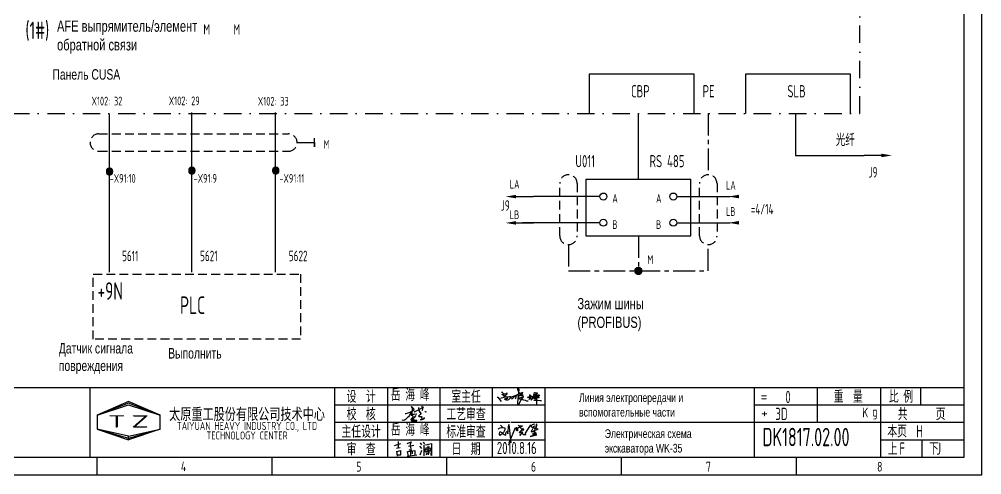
# Model space of a CAD drawing. Header units: millimetres. Extents: x 743 to 25007, y -5378 to 2245.
# Drawn here: x 3915.2 to 4190.5, y -1635.4 to -1505.1 of the extents above; entities that cross this region are included whole.
import ezdxf
from ezdxf.enums import TextEntityAlignment as Align

# ---------------------------------------------------------------- set-up
doc = ezdxf.new("R2010")
doc.units = ezdxf.units.MM
doc.header["$LTSCALE"] = 10
doc.header["$MEASUREMENT"] = 0
for name, pattern in [('CENTER2', [1, 0.625, -0.125, 0.125, -0.125]), ('DASHDOT', [1, 0.5, -0.25, 0, -0.25]), ('DASHED2', [0.375, 0.25, -0.125]), ('HIDDEN', [0.375, 0.25, -0.125])]:
    doc.linetypes.add(name, pattern=pattern)
for name, color, linetype in [('11', 3, 'Continuous'), ('CENTER', 5, 'CENTER2'), ('CONTINUOUS', 7, 'Continuous'), ('DASHED', 7, 'HIDDEN')]:
    doc.layers.add(name, color=color, linetype=linetype)
doc.styles.add('ROMAN', font='ROMANC.shx', dxfattribs={"width": 0.7, "height": 0.7})
doc.styles.get("Standard").update_dxf_attribs({"font": 'isocp', "width": 0.707, "bigfont": 'intecad.shx'})

# ---------------------------------------------------------------- blocks, each defined once
blk = doc.blocks.new('A$C5BE500A0')
for p, q in [((15.3, 41.2), (22.2, 26.1)), ((15.3, 40.1), (15.3, 41.2)), ((15.4, 37.7), (15.3, 40.1)), ((15.4, 32.4), (21, 34.6)), ((15.5, 31.8), (15.4, 32.4)), ((19.1, 30.1), (15.5, 31.8)), ((22.2, 26.1), (19.1, 30.1)), ((21, 34.6), (24.5, 35.1)), ((24.5, 35.1), (28.2, 35.6)), ((26.8, 30.7), (25.3, 29.5)), ((29.4, 34), (26.8, 30.7)), ((28.2, 35.6), (30.2, 36.8)), ((30.2, 38), (29.4, 34)), ((30.2, 36.8), (30.2, 38)), ((54.4, 27.2), (59.1, 30.4)), ((56.7, 31.7), (57.4, 29.6)), ((59.1, 30.4), (64.7, 33.7)), ((64.4, 48.9), (64.5, 51.6)), ((65.3, 44.3), (64.4, 48.9)), ((64.5, 51.6), (65.9, 52.2)), ((67.1, 48.5), (64.5, 17.9)), ((64.7, 33.7), (72, 37.3)), ((67.5, 39.5), (65.3, 44.3)), ((65.9, 52.2), (66.5, 51.5)), ((66.5, 51.5), (67.1, 48.5)), ((70.3, 36.3), (67.5, 39.5)), ((72, 30.5), (69.3, 29)), ((69.9, 34.1), (69.7, 33.3)), ((69.7, 33.3), (71.9, 33.6)), ((74.6, 36.5), (69.9, 34.1)), ((73.8, 32.8), (70.3, 36.3)), ((71.9, 33.6), (75.3, 34.2)), ((72, 37.3), (77.8, 39)), ((74.8, 31.8), (72, 30.5)), ((72.6, 29.4), (78.2, 30.4)), ((77.7, 30.8), (73.8, 32.8)), ((79.7, 39.2), (74.6, 36.5)), ((76.7, 32.6), (74.8, 31.8)), ((75.3, 34.2), (77, 34.5)), ((77.7, 33.5), (76.7, 32.6)), ((77, 34.5), (78, 34.1)), ((78, 34.1), (77.7, 33.5)), ((80.1, 30.5), (77.7, 30.8)), ((77.8, 39), (79.7, 39.2)), ((78.2, 30.4), (80.1, 30.5)), ((99, 31.4), (100.1, 32)), ((100.1, 32), (101.1, 31.6)), ((101.1, 31.6), (102.1, 30.6)), ((102.1, 30.6), (102.1, 27.7)), ((110.9, 22.6), (113.3, 30.9)), ((112.9, 30.9), (112.3, 30.9)), ((117.4, 32.7), (112.9, 30.9)), ((113.3, 30.9), (114.4, 35)), ((114.4, 35), (115.4, 38.4)), ((115.4, 38.4), (118.1, 38.8)), ((116.7, 30.8), (120.9, 31.8)), ((122.1, 34.8), (117.4, 32.7)), ((118.1, 38.8), (123.3, 38.3)), ((120.9, 31.8), (124.1, 32)), ((121.7, 31.5), (122.2, 1.9)), ((123, 28.1), (121.7, 31.5)), ((124.7, 36.8), (122.1, 34.8)), ((123.3, 38.3), (124.7, 36.8)), ((124.1, 32), (129.1, 31.3)), ((129.1, 31.3), (130.7, 30.3)), ((130.7, 30.3), (130.2, 28.3)), ((0, 24.1), (1.5, 23.9)), ((1.5, 23.9), (12.6, 10.8)), ((11.6, 21), (13.8, 22.8)), ((13.8, 22.8), (17.9, 23.5)), ((17.9, 23.5), (26, 24.9)), ((22.6, 18.1), (23.6, 19.3)), ((23.7, 17.3), (22.6, 18.1)), ((23.3, 27.9), (23.1, 27.8)), ((25.3, 29.5), (23.3, 27.9)), ((23.6, 19.3), (25.8, 19.9)), ((26.1, 16.2), (24.9, 15)), ((25.8, 19.9), (29.2, 20.8)), ((26, 24.9), (36.8, 26.1)), ((28.4, 20), (26.1, 16.2)), ((29.4, 15.2), (28.2, 15.7)), ((29.5, 22.1), (28.4, 20)), ((29.2, 20.8), (33, 21.4)), ((32.4, 15.1), (29.4, 15.2)), ((30.2, 22.7), (29.5, 22.1)), ((31.6, 22.6), (30.2, 22.7)), ((32.8, 22.1), (31.6, 22.6)), ((35, 16.2), (32.4, 15.1)), ((33, 21.4), (32.8, 22.1)), ((37.6, 17.7), (35, 16.2)), ((36.8, 26.1), (40.9, 26)), ((39.7, 20.3), (37.6, 17.7)), ((40.8, 21.6), (39.7, 20.3)), ((40.2, 22.8), (44.3, 25.4)), ((41.7, 24.4), (40.8, 21.6)), ((40.9, 26), (41.7, 24.4)), ((44.3, 25.4), (50.6, 27.7)), ((44.7, 18.7), (49.1, 22.6)), ((49.1, 22.6), (54.4, 27.2)), ((50.6, 27.7), (56.2, 29.3)), ((56.8, 20.6), (55.9, 19.6)), ((56.2, 29.3), (60.8, 29.6)), ((57.6, 25), (56.8, 20.6)), ((57.4, 29.6), (57.6, 25)), ((60.8, 29.6), (62.2, 29.2)), ((66.6, 21), (62.5, 20.6)), ((62.5, 20.6), (75.7, 18.4)), ((64.5, 17.9), (63.3, 8.5)), ((63.3, 8.5), (63.5, 0.1)), ((63.5, 0.1), (64.3, 0)), ((64.3, 0), (67.5, 2.5)), ((69.8, 21.4), (66.6, 21)), ((67.5, 2.5), (73.8, 13.7)), ((68.3, 28.6), (72.6, 29.4)), ((69.3, 29), (68.3, 28.6)), ((76.7, 24.1), (69.8, 21.4)), ((73.8, 13.7), (77.7, 20)), ((75.7, 18.4), (81.9, 16.6)), ((79.9, 25.4), (76.7, 24.1)), ((77.7, 20), (81.2, 25.6)), ((82.1, 26.9), (79.9, 25.4)), ((81.2, 25.6), (82.1, 26.9)), ((81.9, 16.6), (87.3, 14.8)), ((87.3, 14.8), (91.3, 12.9)), ((91.3, 12.9), (94.8, 12.6)), ((94.5, 25.2), (94.9, 23.9)), ((94.8, 12.6), (95.8, 12.8)), ((94.9, 23.9), (95.3, 23)), ((95.3, 23), (95.8, 22.8)), ((95.8, 22.8), (97, 23.3)), ((97, 23.3), (97.8, 25.3)), ((98.5, 23.8), (97.4, 25.9)), ((97.8, 25.3), (100.8, 27)), ((101.1, 23.3), (98.5, 23.8)), ((100.7, 21.1), (99.2, 17.4)), ((99.2, 17.4), (101.9, 20.9)), ((102.1, 27.7), (100.7, 21.1)), ((100.8, 27), (103.5, 26.5)), ((103.3, 23.7), (101.1, 23.3)), ((101.9, 20.9), (103.1, 21.8)), ((103.1, 21.8), (103.7, 20.1)), ((104.7, 23.9), (103.3, 23.7)), ((103.5, 26.5), (104.5, 25.2)), ((103.7, 20.1), (103.9, 18.5)), ((103.9, 18.5), (105, 16.1)), ((104.2, 28.7), (108.3, 26.3)), ((104.5, 25.2), (104.7, 23.9)), ((105, 16.1), (106.4, 15.7)), ((106.4, 15.7), (107.7, 17.3)), ((107.7, 17.3), (110.9, 22.6)), ((108.3, 26.3), (115.7, 20.2)), ((111.7, 21.6), (125.7, 23.5)), ((115.4, 22.1), (111.7, 21.6)), ((112.9, 26.9), (127.4, 26.5)), ((124.7, 26.6), (112.9, 26.9)), ((113.4, 15.2), (124.8, 14.7)), ((122.5, 23.3), (115.4, 22.1)), ((115.7, 20.2), (118.5, 18.9)), ((118.5, 18.9), (120.8, 19.6)), ((120.8, 19.6), (121.1, 20.7)), ((126.4, 24.6), (122.5, 23.3)), ((128.2, 25.5), (123, 28.1)), ((128.1, 26.7), (124.7, 26.6)), ((124.8, 14.7), (132, 14.1)), ((125.7, 23.5), (130.1, 23.8)), ((127.4, 26.5), (126.4, 24.6)), ((130.2, 28.3), (128.1, 26.7)), ((130.5, 24.3), (128.2, 25.5)), ((130.1, 23.8), (130.5, 24.3)), ((132, 14.1), (137.3, 13.6))]:
    blk.add_line(p, q)
blk = doc.blocks.new('*X42')
at = {"color": 0}
for p, q in [((364.18, 60.58), (365.82, 60.58)), ((364.2, 60.6), (365.8, 60.6)), ((364.22, 60.62), (365.78, 60.62)), ((364.24, 60.65), (365.76, 60.65)), ((364.26, 60.67), (365.74, 60.67)), ((364.29, 60.7), (365.71, 60.7)), ((364.31, 60.73), (365.69, 60.73)), ((364.34, 60.75), (365.66, 60.75)), ((364.37, 60.78), (365.63, 60.78)), ((364.4, 60.8), (365.6, 60.8)), ((364.43, 60.83), (365.57, 60.83)), ((364.47, 60.85), (365.53, 60.85)), ((364.52, 60.88), (365.48, 60.88)), ((364.56, 60.9), (365.44, 60.9)), ((364.62, 60.92), (365.38, 60.92)), ((364.69, 60.95), (365.31, 60.95)), ((364.78, 60.98), (365.22, 60.98)), ((364, 60.08), (366, 60.08)), ((364, 60.05), (366, 60.05)), ((364, 60.03), (366, 60.03)), ((364, 60), (366, 60)), ((364, 59.98), (366, 59.98)), ((364, 59.95), (366, 59.95)), ((364, 59.92), (366, 59.92)), ((364.01, 60.15), (365.99, 60.15)), ((364.01, 60.12), (365.99, 60.12)), ((364.01, 60.1), (365.99, 60.1)), ((364.01, 59.9), (365.99, 59.9)), ((364.01, 59.88), (365.99, 59.88)), ((364.01, 59.85), (365.99, 59.85)), ((364.02, 60.2), (365.98, 60.2)), ((364.02, 60.17), (365.98, 60.17)), ((364.02, 59.83), (365.98, 59.83)), ((364.02, 59.8), (365.98, 59.8)), ((364.03, 60.25), (365.97, 60.25)), ((364.03, 60.23), (365.97, 60.23)), ((364.03, 59.78), (365.97, 59.78)), ((364.03, 59.75), (365.97, 59.75)), ((364.04, 60.28), (365.96, 60.28)), ((364.04, 59.73), (365.96, 59.73)), ((364.05, 60.33), (365.95, 60.33)), ((364.05, 60.3), (365.95, 60.3)), ((364.05, 59.7), (365.95, 59.7)), ((364.05, 59.67), (365.95, 59.67)), ((364.06, 60.35), (365.94, 60.35)), ((364.06, 59.65), (365.94, 59.65)), ((364.07, 60.38), (365.93, 60.38)), ((364.07, 59.62), (365.93, 59.62)), ((364.08, 60.4), (365.92, 60.4)), ((364.08, 59.6), (365.92, 59.6)), ((364.09, 60.42), (365.91, 60.42)), ((364.09, 59.58), (365.91, 59.58)), ((364.11, 60.45), (365.89, 60.45)), ((364.11, 59.55), (365.89, 59.55)), ((364.12, 60.48), (365.88, 60.48)), ((364.12, 59.53), (365.88, 59.53)), ((364.13, 60.5), (365.87, 60.5)), ((364.13, 59.5), (365.87, 59.5)), ((364.15, 60.53), (365.85, 60.53)), ((364.15, 59.48), (365.85, 59.48)), ((364.16, 60.55), (365.84, 60.55)), ((364.16, 59.45), (365.84, 59.45)), ((364.18, 59.42), (365.82, 59.42)), ((364.2, 59.4), (365.8, 59.4)), ((364.22, 59.38), (365.78, 59.38)), ((364.24, 59.35), (365.76, 59.35)), ((364.26, 59.33), (365.74, 59.33)), ((364.29, 59.3), (365.71, 59.3)), ((364.31, 59.28), (365.69, 59.28)), ((364.34, 59.25), (365.66, 59.25)), ((364.37, 59.23), (365.63, 59.23)), ((364.4, 59.2), (365.6, 59.2)), ((364.43, 59.17), (365.57, 59.17)), ((364.47, 59.15), (365.53, 59.15)), ((364.52, 59.12), (365.48, 59.12)), ((364.56, 59.1), (365.44, 59.1)), ((364.62, 59.08), (365.38, 59.08)), ((364.69, 59.05), (365.31, 59.05)), ((364.78, 59.03), (365.22, 59.03))]:
    blk.add_line(p, q, dxfattribs=at)
blk = doc.blocks.new('ARROW2')
blk.add_line((5, 0), (0, 0))
at = {"color": 3}
blk.add_solid([(4.99, 0.51), (4.99, -0.49), (7.99, 0.01)], dxfattribs=at)
blk = doc.blocks.new('*X55')
at = {"color": 0}
for p, q in [((276.5, 230.07), (278.5, 230.07)), ((276.5, 230.05), (278.5, 230.05)), ((276.5, 230.03), (278.5, 230.03)), ((276.5, 230), (278.5, 230)), ((276.5, 229.97), (278.5, 229.97)), ((276.5, 229.95), (278.5, 229.95)), ((276.5, 229.93), (278.5, 229.93)), ((276.51, 230.15), (278.49, 230.15)), ((276.51, 230.12), (278.49, 230.12)), ((276.51, 230.1), (278.49, 230.1)), ((276.51, 229.9), (278.49, 229.9)), ((276.51, 229.88), (278.49, 229.88)), ((276.51, 229.85), (278.49, 229.85)), ((276.52, 230.2), (278.48, 230.2)), ((276.52, 230.18), (278.48, 230.18)), ((276.52, 229.82), (278.48, 229.82)), ((276.52, 229.8), (278.48, 229.8)), ((276.53, 230.25), (278.47, 230.25)), ((276.53, 230.22), (278.47, 230.22)), ((276.53, 229.78), (278.47, 229.78)), ((276.53, 229.75), (278.47, 229.75)), ((276.54, 230.28), (278.46, 230.28)), ((276.54, 229.72), (278.46, 229.72)), ((276.55, 230.32), (278.45, 230.32)), ((276.55, 230.3), (278.45, 230.3)), ((276.55, 229.7), (278.45, 229.7)), ((276.55, 229.68), (278.45, 229.68)), ((276.56, 230.35), (278.44, 230.35)), ((276.56, 229.65), (278.44, 229.65)), ((276.57, 230.38), (278.43, 230.38)), ((276.57, 229.62), (278.43, 229.62)), ((276.58, 230.4), (278.42, 230.4)), ((276.58, 229.6), (278.42, 229.6)), ((276.59, 230.43), (278.41, 230.43)), ((276.59, 229.57), (278.41, 229.57)), ((276.61, 230.45), (278.39, 230.45)), ((276.61, 229.55), (278.39, 229.55)), ((276.62, 230.47), (278.38, 230.47)), ((276.62, 229.53), (278.38, 229.53)), ((276.63, 230.5), (278.37, 230.5)), ((276.63, 229.5), (278.37, 229.5)), ((276.65, 230.53), (278.35, 230.53)), ((276.65, 229.47), (278.35, 229.47)), ((276.66, 230.55), (278.34, 230.55)), ((276.66, 229.45), (278.34, 229.45)), ((276.68, 230.57), (278.32, 230.57)), ((276.68, 229.43), (278.32, 229.43)), ((276.7, 230.6), (278.3, 230.6)), ((276.7, 229.4), (278.3, 229.4)), ((276.72, 230.62), (278.28, 230.62)), ((276.72, 229.38), (278.28, 229.38)), ((276.74, 230.65), (278.26, 230.65)), ((276.74, 229.35), (278.26, 229.35)), ((276.76, 230.68), (278.24, 230.68)), ((276.76, 229.32), (278.24, 229.32)), ((276.79, 230.7), (278.21, 230.7)), ((276.79, 229.3), (278.21, 229.3)), ((276.81, 230.72), (278.19, 230.72)), ((276.81, 229.28), (278.19, 229.28)), ((276.84, 230.75), (278.16, 230.75)), ((276.84, 229.25), (278.16, 229.25)), ((276.87, 230.78), (278.13, 230.78)), ((276.87, 229.22), (278.13, 229.22)), ((276.9, 230.8), (278.1, 230.8)), ((276.9, 229.2), (278.1, 229.2)), ((276.93, 230.82), (278.07, 230.82)), ((276.93, 229.18), (278.07, 229.18)), ((276.97, 230.85), (278.03, 230.85)), ((276.97, 229.15), (278.03, 229.15)), ((277.02, 230.88), (277.98, 230.88)), ((277.02, 229.12), (277.98, 229.12)), ((277.06, 230.9), (277.94, 230.9)), ((277.06, 229.1), (277.94, 229.1)), ((277.12, 230.93), (277.88, 230.93)), ((277.12, 229.07), (277.88, 229.07)), ((277.19, 230.95), (277.81, 230.95)), ((277.19, 229.05), (277.81, 229.05)), ((277.28, 230.97), (277.72, 230.97)), ((277.28, 229.03), (277.72, 229.03))]:
    blk.add_line(p, q, dxfattribs=at)
blk = doc.blocks.new('*X54')
at = {"color": 0}
for p, q in [((276.5, 230.07), (278.5, 230.07)), ((276.5, 230.05), (278.5, 230.05)), ((276.5, 230.03), (278.5, 230.03)), ((276.5, 230), (278.5, 230)), ((276.5, 229.97), (278.5, 229.97)), ((276.5, 229.95), (278.5, 229.95)), ((276.5, 229.93), (278.5, 229.93)), ((276.51, 230.15), (278.49, 230.15)), ((276.51, 230.12), (278.49, 230.12)), ((276.51, 230.1), (278.49, 230.1)), ((276.51, 229.9), (278.49, 229.9)), ((276.51, 229.88), (278.49, 229.88)), ((276.51, 229.85), (278.49, 229.85)), ((276.52, 230.2), (278.48, 230.2)), ((276.52, 230.18), (278.48, 230.18)), ((276.52, 229.82), (278.48, 229.82)), ((276.52, 229.8), (278.48, 229.8)), ((276.53, 230.25), (278.47, 230.25)), ((276.53, 230.22), (278.47, 230.22)), ((276.53, 229.78), (278.47, 229.78)), ((276.53, 229.75), (278.47, 229.75)), ((276.54, 230.28), (278.46, 230.28)), ((276.54, 229.72), (278.46, 229.72)), ((276.55, 230.32), (278.45, 230.32)), ((276.55, 230.3), (278.45, 230.3)), ((276.55, 229.7), (278.45, 229.7)), ((276.55, 229.68), (278.45, 229.68)), ((276.56, 230.35), (278.44, 230.35)), ((276.56, 229.65), (278.44, 229.65)), ((276.57, 230.38), (278.43, 230.38)), ((276.57, 229.62), (278.43, 229.62)), ((276.58, 230.4), (278.42, 230.4)), ((276.58, 229.6), (278.42, 229.6)), ((276.59, 230.43), (278.41, 230.43)), ((276.59, 229.57), (278.41, 229.57)), ((276.61, 230.45), (278.39, 230.45)), ((276.61, 229.55), (278.39, 229.55)), ((276.62, 230.47), (278.38, 230.47)), ((276.62, 229.53), (278.38, 229.53)), ((276.63, 230.5), (278.37, 230.5)), ((276.63, 229.5), (278.37, 229.5)), ((276.65, 230.53), (278.35, 230.53)), ((276.65, 229.47), (278.35, 229.47)), ((276.66, 230.55), (278.34, 230.55)), ((276.66, 229.45), (278.34, 229.45)), ((276.68, 230.57), (278.32, 230.57)), ((276.68, 229.43), (278.32, 229.43)), ((276.7, 230.6), (278.3, 230.6)), ((276.7, 229.4), (278.3, 229.4)), ((276.72, 230.62), (278.28, 230.62)), ((276.72, 229.38), (278.28, 229.38)), ((276.74, 230.65), (278.26, 230.65)), ((276.74, 229.35), (278.26, 229.35)), ((276.76, 230.68), (278.24, 230.68)), ((276.76, 229.32), (278.24, 229.32)), ((276.79, 230.7), (278.21, 230.7)), ((276.79, 229.3), (278.21, 229.3)), ((276.81, 230.72), (278.19, 230.72)), ((276.81, 229.28), (278.19, 229.28)), ((276.84, 230.75), (278.16, 230.75)), ((276.84, 229.25), (278.16, 229.25)), ((276.87, 230.78), (278.13, 230.78)), ((276.87, 229.22), (278.13, 229.22)), ((276.9, 230.8), (278.1, 230.8)), ((276.9, 229.2), (278.1, 229.2)), ((276.93, 230.82), (278.07, 230.82)), ((276.93, 229.18), (278.07, 229.18)), ((276.97, 230.85), (278.03, 230.85)), ((276.97, 229.15), (278.03, 229.15)), ((277.02, 230.88), (277.98, 230.88)), ((277.02, 229.12), (277.98, 229.12)), ((277.06, 230.9), (277.94, 230.9)), ((277.06, 229.1), (277.94, 229.1)), ((277.12, 230.93), (277.88, 230.93)), ((277.12, 229.07), (277.88, 229.07)), ((277.19, 230.95), (277.81, 230.95)), ((277.19, 229.05), (277.81, 229.05)), ((277.28, 230.97), (277.72, 230.97)), ((277.28, 229.03), (277.72, 229.03))]:
    blk.add_line(p, q, dxfattribs=at)
blk = doc.blocks.new('lf')
for points in [[(409.4, 317.6), (411.9, 317.6), (420.7, 320.5), (429.4, 326.1), (429, 328.4), (426.7, 330.1), (424.2, 331.3), (423.4, 332.6), (424.4, 333.4), (425, 330.7), (425, 327.4), (425, 324.7), (424.8, 321.8), (424.8, 320.3), (424.8, 318.7), (425, 314.7), (425, 313), (424.8, 313)], [(432.1, 320.3), (430.6, 321.6), (450.9, 331.7), (450.9, 332.2)], [(439.5, 330.9), (440, 324.5), (442, 320.7)], [(446.2, 333.8), (448.1, 330.5), (448.1, 326.7), (446.6, 323.8)], [(421.5, 320.1), (421.3, 317.6), (420, 315.1), (418.6, 312.6), (416.7, 310.5), (414.9, 308.5), (411.9, 305.6), (410.1, 304.1), (408, 302.6), (406.1, 302), (403.6, 302.6), (403.6, 303.5), (403.9, 303.5)], [(421.3, 316.2), (424.8, 315.9), (427.1, 316), (429.8, 316), (434.8, 316.8), (436, 316.8)], [(421.9, 314.1), (423.8, 314.1), (425.4, 313.7), (426, 313), (426.9, 312), (427.1, 312), (426.5, 310.5), (426.1, 309.5), (424.2, 306.6), (423.1, 305.4), (422.1, 304.5), (423.2, 303.3), (427.3, 303.1), (429.8, 303.1), (432.3, 302.9), (435.4, 302.7), (433.1, 299.9), (424.6, 299.5), (424, 300.4), (425.6, 303.3), (434.3, 313.5)], [(441.8, 320.7), (443.7, 320.1), (444.9, 317.6), (443.1, 315.5), (439.7, 311.8), (439.8, 310.6), (445.4, 311.2), (447, 310.3), (445.6, 307.4), (453.6, 308), (450.3, 304.7), (447, 303.3), (443.7, 303.1), (442.9, 303.7)], [(453.4, 322.4), (454.9, 322.2), (455.7, 321.8), (456.1, 321.6), (456.3, 321.4)]]:
    blk.add_lwpolyline(points)

msp = doc.modelspace()

# ---------------------------------------------------------------- linework, layer by layer
at = {"linetype": 'DASHDOT'}
for p, q in [((4155.65, -1532.08), (4155.65, -1492)), ((3913.2, -1532.08), (4155.65, -1532.08))]:
    msp.add_line(p, q, dxfattribs=at)
at = {"color": 7}
for p, q in [((4137.31, -1532.08), (4137.31, -1544.08)), ((4137.31, -1544.08), (4156.87, -1544.08))]:
    msp.add_line(p, q, dxfattribs=at)
for p, q in [((4067.32, -1563.33), (4059.14, -1563.33)), ((4065.54, -1620.42), (4125.54, -1620.42)), ((4022.6, -1627.09), (4024.42, -1626.44)), ((4023.61, -1625.91), (4023.61, -1627.72)), ((4026.16, -1626.49), (4027.32, -1625.97)), ((4026.16, -1626.49), (4026.16, -1626.49)), ((4027.32, -1625.97), (4027.07, -1626.75)), ((4027.07, -1626.75), (4027.07, -1627)), ((4029.92, -1626.26), (4030.29, -1626.9)), ((4030.74, -1626.05), (4031.11, -1626.68)), ((4031.44, -1626.84), (4033.14, -1626.47)), ((4033.14, -1626.47), (4033.17, -1626.47)), ((4033.17, -1626.47), (4033.17, -1629.93)), ((4023.12, -1627.86), (4024.16, -1627.61)), ((4023.12, -1628.64), (4023.38, -1630.07)), ((4023.25, -1628.77), (4024.29, -1628.51)), ((4023.38, -1627.61), (4023.38, -1627.61)), ((4024.29, -1628.51), (4024.29, -1629.81)), ((4026.23, -1628.77), (4026.49, -1630.07)), ((4026.36, -1628.77), (4028.43, -1628.51)), ((4026.55, -1627.26), (4028.1, -1627)), ((4027.32, -1628.56), (4026.81, -1628.3)), ((4027.07, -1627), (4027.32, -1628.56)), ((4027.14, -1628.77), (4027.14, -1629.81)), ((4027.66, -1628.64), (4027.66, -1629.42)), ((4028.43, -1628.51), (4028.43, -1629.94)), ((4029.74, -1627.2), (4030.29, -1627.93)), ((4029.92, -1629.75), (4030.44, -1628.41)), ((4030.98, -1626.99), (4030.98, -1629.99)), ((4031.29, -1628.14), (4031.32, -1628.84)), ((4032.99, -1627.93), (4031.32, -1628.26)), ((4031.32, -1628.84), (4033.11, -1628.53)), ((4031.35, -1627.78), (4032.78, -1627.47)), ((4031.88, -1629.18), (4031.54, -1629.69)), ((4031.74, -1628.44), (4031.93, -1628.59)), ((4032.14, -1627.14), (4032.23, -1629.75)), ((4032.56, -1628.26), (4032.38, -1628.59)), ((4032.56, -1629.01), (4032.9, -1629.35)), ((4033.17, -1629.93), (4032.9, -1629.62)), ((4033.11, -1628.53), (4032.99, -1627.93)), ((4024.29, -1629.81), (4023.25, -1629.81)), ((4026.17, -1630.11), (4028.93, -1629.75))]:
    msp.add_line(p, q)
at = {"linetype": 'DASHED2'}
msp.add_lwpolyline([(3936.43, -1577.99), (3995.68, -1577.99), (3995.68, -1596.63), (3936.43, -1596.63)], close=True, dxfattribs=at)
at = {"color": 3}
for points in [[(4121.08, -1556.33), (4121.08, -1555.33), (4118.08, -1555.83)], [(4121.08, -1563.83), (4121.08, -1562.83), (4118.08, -1563.33)]]:
    msp.add_solid(points, dxfattribs=at)
at = {"layer": 'CENTER'}
for p, q in [((4112.32, -1532.08), (4112.32, -1549.58)), ((4092.32, -1567.08), (4092.32, -1577.08)), ((4072.32, -1569.58), (4072.32, -1577.08)), ((4112.32, -1577.08), (4112.32, -1569.58)), ((4072.32, -1577.08), (4112.32, -1577.08))]:
    msp.add_line(p, q, dxfattribs=at)
at = {"layer": 'CONTINUOUS', "color": 3}
for p, q in [((4190.54, -1635.42), (4190.54, -1338.42)), ((3770.54, -1635.42), (4190.54, -1635.42))]:
    msp.add_line(p, q, dxfattribs=at)
at = {"layer": 'CONTINUOUS'}
for p, q in [((4185.54, -1630.42), (4185.54, -1358.42)), ((4108.27, -1520.83), (4078.27, -1520.83)), ((4078.27, -1520.83), (4078.27, -1532.08)), ((4108.27, -1532.08), (4108.27, -1520.83)), ((4152.99, -1520.83), (4122.99, -1520.83)), ((4122.99, -1520.83), (4122.99, -1532.08)), ((4152.99, -1532.08), (4152.99, -1520.83)), ((4092.32, -1550.83), (4092.32, -1532.08)), ((3994.73, -1540.39), (3999.73, -1540.39)), ((3999.73, -1541.64), (3999.73, -1539.14)), ((3999.73, -1540.39), (3999.73, -1541.64)), ((4077.32, -1550.83), (4107.32, -1550.83)), ((4077.32, -1550.83), (4077.32, -1567.08)), ((4107.32, -1567.08), (4107.32, -1550.83)), ((4081.32, -1555.83), (4062.32, -1555.83)), ((4103.32, -1555.83), (4118.57, -1555.83)), ((4081.32, -1563.33), (4067.32, -1563.33)), ((4103.32, -1563.33), (4118.57, -1563.33)), ((4077.32, -1567.08), (4107.32, -1567.08)), ((4173.04, -1610.42), (4173.04, -1615.42)), ((4052.86, -1621.23), (4053.22, -1621.43)), ((4052.86, -1621.23), (4053.22, -1621.43)), ((4052.86, -1621.23), (4053.22, -1621.43)), ((4052.86, -1621.23), (4053.22, -1621.43)), ((4053.22, -1621.43), (4053.27, -1621.58)), ((4053.22, -1621.43), (4053.27, -1621.58)), ((4053.22, -1621.43), (4053.27, -1621.58)), ((4053.22, -1621.43), (4053.27, -1621.58)), ((4055, -1623.72), (4055.26, -1621.07)), ((4055, -1623.72), (4055.26, -1621.07)), ((4055, -1623.72), (4055.26, -1621.07)), ((4055, -1623.72), (4055.26, -1621.07)), ((4055.26, -1621.07), (4055.87, -1626.27)), ((4055.26, -1621.07), (4055.87, -1626.27)), ((4055.26, -1621.07), (4055.87, -1626.27)), ((4055.26, -1621.07), (4055.87, -1626.27)), ((4057.91, -1621.22), (4059.05, -1622.5)), ((4058.09, -1621.44), (4057.91, -1621.22)), ((4057.91, -1621.22), (4059.05, -1622.5)), ((4058.09, -1621.44), (4057.91, -1621.22)), ((4057.91, -1621.22), (4059.05, -1622.5)), ((4058.09, -1621.44), (4057.91, -1621.22)), ((4057.91, -1621.22), (4059.05, -1622.5)), ((4058.09, -1621.44), (4057.91, -1621.22)), ((4059.19, -1621.51), (4058.09, -1621.44)), ((4059.19, -1621.51), (4058.09, -1621.44)), ((4059.19, -1621.51), (4058.09, -1621.44)), ((4059.19, -1621.51), (4058.09, -1621.44)), ((4060.07, -1623.51), (4061.57, -1621.13)), ((4060.07, -1623.51), (4061.57, -1621.13)), ((4060.07, -1623.51), (4061.57, -1621.13)), ((4060.07, -1623.51), (4061.57, -1621.13)), ((4061.56, -1621.2), (4061.69, -1621.63)), ((4061.56, -1621.2), (4061.69, -1621.63)), ((4061.56, -1621.2), (4061.69, -1621.63)), ((4061.56, -1621.2), (4061.69, -1621.63)), ((4061.66, -1621.47), (4062.02, -1621.04)), ((4061.66, -1621.47), (4062.02, -1621.04)), ((4061.66, -1621.47), (4062.02, -1621.04)), ((4061.66, -1621.47), (4062.02, -1621.04)), ((4062.02, -1621.04), (4062.31, -1620.94)), ((4062.02, -1621.04), (4062.31, -1620.94)), ((4062.02, -1621.04), (4062.31, -1620.94)), ((4062.02, -1621.04), (4062.31, -1620.94)), ((4062.31, -1620.94), (4062.7, -1620.85)), ((4062.31, -1620.94), (4062.7, -1620.85)), ((4062.31, -1620.94), (4062.7, -1620.85)), ((4062.31, -1620.94), (4062.7, -1620.85)), ((4062.51, -1621.5), (4062.77, -1621.43)), ((4062.51, -1621.5), (4062.77, -1621.43)), ((4062.51, -1621.5), (4062.77, -1621.43)), ((4062.51, -1621.5), (4062.77, -1621.43)), ((4062.77, -1621.43), (4062.87, -1621.4)), ((4062.77, -1621.43), (4062.87, -1621.4)), ((4062.77, -1621.43), (4062.87, -1621.4)), ((4062.77, -1621.43), (4062.87, -1621.4)), ((4062.96, -1620.85), (4063.19, -1620.98)), ((4062.96, -1620.85), (4063.19, -1620.98)), ((4062.96, -1620.85), (4063.19, -1620.98)), ((4062.96, -1620.85), (4063.19, -1620.98)), ((4063.23, -1621.37), (4063.13, -1621.82)), ((4063.23, -1621.37), (4063.13, -1621.82)), ((4063.23, -1621.37), (4063.13, -1621.82)), ((4063.23, -1621.37), (4063.13, -1621.82)), ((4063.19, -1620.98), (4063.23, -1621.37)), ((4063.19, -1620.98), (4063.23, -1621.37)), ((4063.19, -1620.98), (4063.23, -1621.37)), ((4063.19, -1620.98), (4063.23, -1621.37)), ((4052.2, -1622.4), (4052.45, -1622.19)), ((4052.2, -1622.4), (4052.45, -1622.19)), ((4052.2, -1622.4), (4052.45, -1622.19)), ((4052.2, -1622.4), (4052.45, -1622.19)), ((4052.45, -1622.19), (4052.81, -1622.04)), ((4052.45, -1622.19), (4052.81, -1622.04)), ((4052.45, -1622.19), (4052.81, -1622.04)), ((4052.45, -1622.19), (4052.81, -1622.04)), ((4052.56, -1623.62), (4052.66, -1623.26)), ((4052.56, -1623.62), (4052.66, -1623.26)), ((4052.56, -1623.62), (4052.66, -1623.26)), ((4052.56, -1623.62), (4052.66, -1623.26)), ((4052.56, -1623.93), (4052.56, -1623.62)), ((4052.56, -1623.93), (4052.56, -1623.62)), ((4052.56, -1623.93), (4052.56, -1623.62)), ((4052.56, -1623.93), (4052.56, -1623.62)), ((4052.81, -1624.18), (4052.56, -1623.93)), ((4052.81, -1624.18), (4052.56, -1623.93)), ((4052.81, -1624.18), (4052.56, -1623.93)), ((4052.81, -1624.18), (4052.56, -1623.93)), ((4052.66, -1623.26), (4052.71, -1623.11)), ((4052.66, -1623.26), (4052.71, -1623.11)), ((4052.66, -1623.26), (4052.71, -1623.11)), ((4052.66, -1623.26), (4052.71, -1623.11)), ((4052.71, -1623.11), (4052.91, -1623.16)), ((4052.71, -1623.11), (4052.91, -1623.16)), ((4052.71, -1623.11), (4052.91, -1623.16)), ((4052.71, -1623.11), (4052.91, -1623.16)), ((4052.81, -1622.04), (4053.17, -1621.94)), ((4052.81, -1622.04), (4053.17, -1621.94)), ((4052.81, -1622.04), (4053.17, -1621.94)), ((4052.81, -1622.04), (4053.17, -1621.94)), ((4053.47, -1623.62), (4052.81, -1624.18)), ((4053.47, -1623.62), (4052.81, -1624.18)), ((4053.47, -1623.62), (4052.81, -1624.18)), ((4053.47, -1623.62), (4052.81, -1624.18)), ((4052.91, -1623.16), (4053.27, -1623.32)), ((4052.91, -1623.16), (4053.27, -1623.32)), ((4052.91, -1623.16), (4053.27, -1623.32)), ((4052.91, -1623.16), (4053.27, -1623.32)), ((4053.17, -1621.94), (4053.68, -1621.89)), ((4053.17, -1621.94), (4053.68, -1621.89)), ((4053.17, -1621.94), (4053.68, -1621.89)), ((4053.17, -1621.94), (4053.68, -1621.89)), ((4053.27, -1621.58), (4053.27, -1621.89)), ((4053.27, -1621.58), (4053.27, -1621.89)), ((4053.27, -1621.58), (4053.27, -1621.89)), ((4053.27, -1621.58), (4053.27, -1621.89)), ((4053.27, -1623.32), (4053.63, -1623.67)), ((4053.27, -1623.32), (4053.63, -1623.67)), ((4053.27, -1623.32), (4053.63, -1623.67)), ((4053.27, -1623.32), (4053.63, -1623.67)), ((4053.78, -1623.37), (4053.47, -1623.62)), ((4053.78, -1623.37), (4053.47, -1623.62)), ((4053.78, -1623.37), (4053.47, -1623.62)), ((4053.78, -1623.37), (4053.47, -1623.62)), ((4053.63, -1623.67), (4053.93, -1623.93)), ((4053.63, -1623.67), (4053.93, -1623.93)), ((4053.63, -1623.67), (4053.93, -1623.93)), ((4053.63, -1623.67), (4053.93, -1623.93)), ((4053.68, -1621.89), (4054.09, -1621.99)), ((4053.68, -1621.89), (4054.09, -1621.99)), ((4053.68, -1621.89), (4054.09, -1621.99)), ((4053.68, -1621.89), (4054.09, -1621.99)), ((4053.98, -1622.96), (4053.78, -1623.37)), ((4053.98, -1622.96), (4053.78, -1623.37)), ((4053.98, -1622.96), (4053.78, -1623.37)), ((4053.98, -1622.96), (4053.78, -1623.37)), ((4053.93, -1623.93), (4054.09, -1624.03)), ((4053.93, -1623.93), (4054.09, -1624.03)), ((4053.93, -1623.93), (4054.09, -1624.03)), ((4053.93, -1623.93), (4054.09, -1624.03)), ((4054.09, -1622.6), (4053.98, -1622.96)), ((4054.09, -1622.6), (4053.98, -1622.96)), ((4054.09, -1622.6), (4053.98, -1622.96)), ((4054.09, -1622.6), (4053.98, -1622.96)), ((4054.09, -1621.99), (4054.09, -1622.19)), ((4054.09, -1621.99), (4054.09, -1622.19)), ((4054.09, -1621.99), (4054.09, -1622.19)), ((4054.09, -1621.99), (4054.09, -1622.19)), ((4054.09, -1622.19), (4054.09, -1622.6)), ((4054.09, -1622.19), (4054.09, -1622.6)), ((4054.09, -1622.19), (4054.09, -1622.6)), ((4054.09, -1622.19), (4054.09, -1622.6)), ((4054.09, -1624.03), (4054.39, -1624.13)), ((4054.09, -1624.03), (4054.39, -1624.13)), ((4054.09, -1624.03), (4054.39, -1624.13)), ((4054.09, -1624.03), (4054.39, -1624.13)), ((4054.39, -1623.52), (4054.55, -1623.26)), ((4054.39, -1623.52), (4054.55, -1623.26)), ((4054.39, -1623.52), (4054.55, -1623.26)), ((4054.39, -1623.52), (4054.55, -1623.26)), ((4054.39, -1624.13), (4054.39, -1623.52)), ((4054.39, -1624.13), (4054.39, -1623.52)), ((4054.39, -1624.13), (4054.39, -1623.52)), ((4054.39, -1624.13), (4054.39, -1623.52)), ((4054.55, -1623.26), (4054.75, -1623.06)), ((4054.55, -1623.26), (4054.75, -1623.06)), ((4054.55, -1623.26), (4054.75, -1623.06)), ((4054.55, -1623.26), (4054.75, -1623.06)), ((4054.75, -1623.06), (4054.8, -1623.16)), ((4054.75, -1623.06), (4054.8, -1623.16)), ((4054.75, -1623.06), (4054.8, -1623.16)), ((4054.75, -1623.06), (4054.8, -1623.16)), ((4054.8, -1623.16), (4054.95, -1623.52)), ((4054.8, -1623.16), (4054.95, -1623.52)), ((4054.8, -1623.16), (4054.95, -1623.52)), ((4054.8, -1623.16), (4054.95, -1623.52)), ((4054.95, -1623.52), (4054.95, -1623.62)), ((4054.95, -1623.52), (4054.95, -1623.62)), ((4054.95, -1623.52), (4054.95, -1623.62)), ((4054.95, -1623.52), (4054.95, -1623.62)), ((4054.95, -1623.62), (4055, -1623.72)), ((4054.95, -1623.62), (4055, -1623.72)), ((4054.95, -1623.62), (4055, -1623.72)), ((4054.95, -1623.62), (4055, -1623.72)), ((4055.41, -1626.32), (4057.2, -1621.91)), ((4055.41, -1626.32), (4057.2, -1621.91)), ((4055.41, -1626.32), (4057.2, -1621.91)), ((4055.41, -1626.32), (4057.2, -1621.91)), ((4057.25, -1621.99), (4057.36, -1622.46)), ((4057.25, -1621.99), (4057.36, -1622.46)), ((4057.25, -1621.99), (4057.36, -1622.46)), ((4057.25, -1621.99), (4057.36, -1622.46)), ((4057.36, -1621.99), (4057.5, -1621.88)), ((4057.36, -1621.99), (4057.5, -1621.88)), ((4057.36, -1621.99), (4057.5, -1621.88)), ((4057.36, -1621.99), (4057.5, -1621.88)), ((4057.47, -1622.79), (4057.36, -1621.99)), ((4057.47, -1622.79), (4057.36, -1621.99)), ((4057.47, -1622.79), (4057.36, -1621.99)), ((4057.47, -1622.79), (4057.36, -1621.99)), ((4057.36, -1622.46), (4057.47, -1622.79)), ((4057.36, -1622.46), (4057.47, -1622.79)), ((4057.36, -1622.46), (4057.47, -1622.79)), ((4057.36, -1622.46), (4057.47, -1622.79)), ((4057.5, -1621.88), (4057.65, -1621.88)), ((4057.5, -1621.88), (4057.65, -1621.88)), ((4057.5, -1621.88), (4057.65, -1621.88)), ((4057.5, -1621.88), (4057.65, -1621.88)), ((4057.58, -1622.57), (4057.61, -1622.32)), ((4057.58, -1622.57), (4057.61, -1622.32)), ((4057.58, -1622.57), (4057.61, -1622.32)), ((4057.58, -1622.57), (4057.61, -1622.32)), ((4057.61, -1622.83), (4057.58, -1622.57)), ((4057.61, -1622.83), (4057.58, -1622.57)), ((4057.61, -1622.83), (4057.58, -1622.57)), ((4057.61, -1622.83), (4057.58, -1622.57)), ((4057.61, -1622.32), (4057.69, -1622.13)), ((4057.61, -1622.32), (4057.69, -1622.13)), ((4057.61, -1622.32), (4057.69, -1622.13)), ((4057.61, -1622.32), (4057.69, -1622.13)), ((4057.72, -1622.9), (4057.61, -1622.83)), ((4057.72, -1622.9), (4057.61, -1622.83)), ((4057.72, -1622.9), (4057.61, -1622.83)), ((4057.72, -1622.9), (4057.61, -1622.83)), ((4057.65, -1621.88), (4057.8, -1622.21)), ((4057.65, -1621.88), (4057.8, -1622.21)), ((4057.65, -1621.88), (4057.8, -1622.21)), ((4057.65, -1621.88), (4057.8, -1622.21)), ((4057.69, -1622.13), (4057.94, -1621.95)), ((4057.69, -1622.13), (4057.94, -1621.95)), ((4057.69, -1622.13), (4057.94, -1621.95)), ((4057.69, -1622.13), (4057.94, -1621.95)), ((4057.8, -1622.57), (4057.72, -1622.9)), ((4057.8, -1622.57), (4057.72, -1622.9)), ((4057.8, -1622.57), (4057.72, -1622.9)), ((4057.8, -1622.57), (4057.72, -1622.9)), ((4057.8, -1622.21), (4057.8, -1622.57)), ((4057.8, -1622.21), (4057.8, -1622.57)), ((4057.8, -1622.21), (4057.8, -1622.57)), ((4057.8, -1622.21), (4057.8, -1622.57)), ((4057.94, -1621.95), (4058.35, -1621.77)), ((4057.94, -1621.95), (4058.35, -1621.77)), ((4057.94, -1621.95), (4058.35, -1621.77)), ((4057.94, -1621.95), (4058.35, -1621.77)), ((4058.42, -1623.16), (4058.2, -1623.38)), ((4058.42, -1623.16), (4058.2, -1623.38)), ((4058.42, -1623.16), (4058.2, -1623.38)), ((4058.42, -1623.16), (4058.2, -1623.38)), ((4058.2, -1623.38), (4058.31, -1623.34)), ((4058.2, -1623.38), (4058.31, -1623.34)), ((4058.2, -1623.38), (4058.31, -1623.34)), ((4058.2, -1623.38), (4058.31, -1623.34)), ((4058.31, -1623.34), (4059.01, -1623.12)), ((4058.31, -1623.34), (4059.01, -1623.12)), ((4058.31, -1623.34), (4059.01, -1623.12)), ((4058.31, -1623.34), (4059.01, -1623.12)), ((4058.35, -1621.77), (4058.86, -1621.62)), ((4058.35, -1621.77), (4058.86, -1621.62)), ((4058.35, -1621.77), (4058.86, -1621.62)), ((4058.35, -1621.77), (4058.86, -1621.62)), ((4058.39, -1624.15), (4058.97, -1623.45)), ((4058.39, -1624.15), (4058.97, -1623.45)), ((4058.39, -1624.15), (4058.97, -1623.45)), ((4058.39, -1624.15), (4058.97, -1623.45)), ((4058.83, -1623.6), (4058.39, -1624.15)), ((4058.83, -1623.6), (4058.39, -1624.15)), ((4058.83, -1623.6), (4058.39, -1624.15)), ((4058.83, -1623.6), (4058.39, -1624.15)), ((4058.72, -1622.87), (4058.42, -1623.16)), ((4058.72, -1622.87), (4058.42, -1623.16)), ((4058.72, -1622.87), (4058.42, -1623.16)), ((4058.72, -1622.87), (4058.42, -1623.16)), ((4059.16, -1622.32), (4058.72, -1622.87)), ((4059.16, -1622.32), (4058.72, -1622.87)), ((4059.16, -1622.32), (4058.72, -1622.87)), ((4059.16, -1622.32), (4058.72, -1622.87)), ((4059.19, -1623.16), (4058.83, -1623.6)), ((4059.19, -1623.16), (4058.83, -1623.6)), ((4059.19, -1623.16), (4058.83, -1623.6)), ((4059.19, -1623.16), (4058.83, -1623.6)), ((4058.86, -1621.62), (4059.19, -1621.51)), ((4058.86, -1621.62), (4059.19, -1621.51)), ((4058.86, -1621.62), (4059.19, -1621.51)), ((4058.86, -1621.62), (4059.19, -1621.51)), ((4058.97, -1623.45), (4059.05, -1623.45)), ((4058.97, -1623.45), (4059.05, -1623.45)), ((4058.97, -1623.45), (4059.05, -1623.45)), ((4058.97, -1623.45), (4059.05, -1623.45)), ((4059.01, -1623.12), (4059.16, -1623.16)), ((4059.01, -1623.12), (4059.16, -1623.16)), ((4059.01, -1623.12), (4059.16, -1623.16)), ((4059.01, -1623.12), (4059.16, -1623.16)), ((4059.05, -1622.5), (4059.38, -1622.76)), ((4059.05, -1622.5), (4059.38, -1622.76)), ((4059.05, -1622.5), (4059.38, -1622.76)), ((4059.05, -1622.5), (4059.38, -1622.76)), ((4059.05, -1623.45), (4059.16, -1623.71)), ((4059.05, -1623.45), (4059.16, -1623.71)), ((4059.05, -1623.45), (4059.16, -1623.71)), ((4059.05, -1623.45), (4059.16, -1623.71)), ((4059.41, -1622.24), (4059.16, -1622.32)), ((4059.41, -1622.24), (4059.16, -1622.32)), ((4059.41, -1622.24), (4059.16, -1622.32)), ((4059.41, -1622.24), (4059.16, -1622.32)), ((4059.16, -1623.16), (4059.19, -1623.16)), ((4059.16, -1623.16), (4059.19, -1623.16)), ((4059.16, -1623.16), (4059.19, -1623.16)), ((4059.16, -1623.16), (4059.19, -1623.16)), ((4059.16, -1623.71), (4059.34, -1623.86)), ((4059.16, -1623.71), (4059.34, -1623.86)), ((4059.16, -1623.71), (4059.34, -1623.86)), ((4059.16, -1623.71), (4059.34, -1623.86)), ((4059.34, -1623.86), (4060.11, -1623.93)), ((4059.34, -1623.86), (4060.11, -1623.93)), ((4059.34, -1623.86), (4060.11, -1623.93)), ((4059.34, -1623.86), (4060.11, -1623.93)), ((4059.38, -1622.76), (4059.52, -1622.5)), ((4059.38, -1622.76), (4059.52, -1622.5)), ((4059.38, -1622.76), (4059.52, -1622.5)), ((4059.38, -1622.76), (4059.52, -1622.5)), ((4059.52, -1622.5), (4059.41, -1622.24)), ((4059.52, -1622.5), (4059.41, -1622.24)), ((4059.52, -1622.5), (4059.41, -1622.24)), ((4059.52, -1622.5), (4059.41, -1622.24)), ((4060.13, -1623.92), (4060.07, -1623.51)), ((4060.13, -1623.92), (4060.07, -1623.51)), ((4060.13, -1623.92), (4060.07, -1623.51)), ((4060.13, -1623.92), (4060.07, -1623.51)), ((4061.4, -1624.43), (4063.26, -1624.04)), ((4061.4, -1624.43), (4063.26, -1624.04)), ((4061.4, -1624.43), (4063.26, -1624.04)), ((4061.4, -1624.43), (4063.26, -1624.04)), ((4062.74, -1624.14), (4061.4, -1624.43)), ((4062.74, -1624.14), (4061.4, -1624.43)), ((4062.74, -1624.14), (4061.4, -1624.43)), ((4062.74, -1624.14), (4061.4, -1624.43)), ((4061.85, -1622.74), (4061.66, -1623.03)), ((4061.85, -1622.74), (4061.66, -1623.03)), ((4061.85, -1622.74), (4061.66, -1623.03)), ((4061.85, -1622.74), (4061.66, -1623.03)), ((4061.66, -1623.03), (4061.76, -1623.1)), ((4061.66, -1623.03), (4061.76, -1623.1)), ((4061.66, -1623.03), (4061.76, -1623.1)), ((4061.66, -1623.03), (4061.76, -1623.1)), ((4061.69, -1621.63), (4061.92, -1621.89)), ((4061.69, -1621.63), (4061.92, -1621.89)), ((4061.69, -1621.63), (4061.92, -1621.89)), ((4061.69, -1621.63), (4061.92, -1621.89)), ((4061.76, -1623.1), (4062.12, -1623.03)), ((4061.76, -1623.1), (4062.12, -1623.03)), ((4061.76, -1623.1), (4062.12, -1623.03)), ((4061.76, -1623.1), (4062.12, -1623.03)), ((4062.02, -1622.41), (4061.85, -1622.74)), ((4062.02, -1622.41), (4061.85, -1622.74)), ((4062.02, -1622.41), (4061.85, -1622.74)), ((4062.02, -1622.41), (4061.85, -1622.74)), ((4061.92, -1621.89), (4062.05, -1621.92)), ((4061.92, -1621.89), (4062.05, -1621.92)), ((4061.92, -1621.89), (4062.05, -1621.92)), ((4061.92, -1621.89), (4062.05, -1621.92)), ((4062.12, -1622.28), (4062.02, -1622.41)), ((4062.12, -1622.28), (4062.02, -1622.41)), ((4062.12, -1622.28), (4062.02, -1622.41)), ((4062.12, -1622.28), (4062.02, -1622.41)), ((4062.08, -1623.78), (4062.31, -1623.49)), ((4062.08, -1623.78), (4062.31, -1623.49)), ((4062.08, -1623.78), (4062.31, -1623.49)), ((4062.08, -1623.78), (4062.31, -1623.49)), ((4062.61, -1624.01), (4062.08, -1623.78)), ((4062.61, -1624.01), (4062.08, -1623.78)), ((4062.61, -1624.01), (4062.08, -1623.78)), ((4062.61, -1624.01), (4062.08, -1623.78)), ((4062.12, -1623.03), (4062.64, -1622.77)), ((4062.12, -1623.03), (4062.64, -1622.77)), ((4062.12, -1623.03), (4062.64, -1622.77)), ((4062.12, -1623.03), (4062.64, -1622.77)), ((4062.25, -1621.89), (4062.31, -1621.66)), ((4062.25, -1621.89), (4062.31, -1621.66)), ((4062.25, -1621.89), (4062.31, -1621.66)), ((4062.25, -1621.89), (4062.31, -1621.66)), ((4062.44, -1622.12), (4062.25, -1621.89)), ((4062.44, -1622.12), (4062.25, -1621.89)), ((4062.44, -1622.12), (4062.25, -1621.89)), ((4062.44, -1622.12), (4062.25, -1621.89)), ((4062.31, -1621.66), (4062.51, -1621.5)), ((4062.31, -1621.66), (4062.51, -1621.5)), ((4062.31, -1621.66), (4062.51, -1621.5)), ((4062.31, -1621.66), (4062.51, -1621.5)), ((4062.31, -1623.49), (4062.8, -1623.29)), ((4062.31, -1623.49), (4062.8, -1623.29)), ((4062.31, -1623.49), (4062.8, -1623.29)), ((4062.31, -1623.49), (4062.8, -1623.29)), ((4062.87, -1622.09), (4062.44, -1622.12)), ((4062.87, -1622.09), (4062.44, -1622.12)), ((4062.87, -1622.09), (4062.44, -1622.12)), ((4062.87, -1622.09), (4062.44, -1622.12)), ((4062.64, -1623.55), (4062.61, -1624.01)), ((4062.64, -1623.55), (4062.61, -1624.01)), ((4062.64, -1623.55), (4062.61, -1624.01)), ((4062.64, -1623.55), (4062.61, -1624.01)), ((4062.64, -1622.22), (4062.67, -1622.57)), ((4063.62, -1622.41), (4062.64, -1622.22)), ((4062.64, -1622.22), (4062.67, -1622.57)), ((4063.62, -1622.41), (4062.64, -1622.22)), ((4062.64, -1622.22), (4062.67, -1622.57)), ((4063.62, -1622.41), (4062.64, -1622.22)), ((4062.64, -1622.22), (4062.67, -1622.57)), ((4063.62, -1622.41), (4062.64, -1622.22)), ((4062.64, -1622.77), (4063.1, -1622.57)), ((4062.67, -1622.57), (4062.64, -1623.06)), ((4062.64, -1622.77), (4063.1, -1622.57)), ((4062.67, -1622.57), (4062.64, -1623.06)), ((4062.64, -1622.77), (4063.1, -1622.57)), ((4062.67, -1622.57), (4062.64, -1623.06)), ((4062.64, -1622.77), (4063.1, -1622.57)), ((4062.67, -1622.57), (4062.64, -1623.06)), ((4062.64, -1623.06), (4062.64, -1623.55)), ((4062.64, -1623.06), (4062.64, -1623.55)), ((4062.64, -1623.06), (4062.64, -1623.55)), ((4062.64, -1623.06), (4062.64, -1623.55)), ((4062.96, -1623.91), (4062.74, -1624.14)), ((4062.96, -1623.91), (4062.74, -1624.14)), ((4062.96, -1623.91), (4062.74, -1624.14)), ((4062.96, -1623.91), (4062.74, -1624.14)), ((4062.8, -1623.29), (4063, -1623.42)), ((4062.8, -1623.29), (4063, -1623.42)), ((4062.8, -1623.29), (4063, -1623.42)), ((4062.8, -1623.29), (4063, -1623.42)), ((4063.13, -1621.82), (4062.87, -1622.09)), ((4063.13, -1621.82), (4062.87, -1622.09)), ((4063.13, -1621.82), (4062.87, -1622.09)), ((4063.13, -1621.82), (4062.87, -1622.09)), ((4063, -1623.42), (4062.96, -1623.91)), ((4063, -1623.42), (4062.96, -1623.91)), ((4063, -1623.42), (4062.96, -1623.91)), ((4063, -1623.42), (4062.96, -1623.91)), ((4063.1, -1622.57), (4063.62, -1622.41)), ((4063.1, -1622.57), (4063.62, -1622.41)), ((4063.1, -1622.57), (4063.62, -1622.41)), ((4063.1, -1622.57), (4063.62, -1622.41)), ((4173.54, -1630.42), (4173.54, -1625.42)), ((3790.54, -1630.42), (4185.54, -1630.42)), ((3987.54, -1635.42), (3987.54, -1630.42)), ((4005.54, -1630.42), (4065.54, -1630.42))]:
    msp.add_line(p, q, dxfattribs=at)
at = {"layer": 'CONTINUOUS', "color": 0}
for p, q in [((3941.08, -1577.46), (3941.08, -1532.33)), ((3964.59, -1577.46), (3964.59, -1531.83)), ((3988.56, -1577.46), (3988.56, -1531.83))]:
    msp.add_line(p, q, dxfattribs=at)
at = {"layer": 'CONTINUOUS', "linetype": 'Continuous'}
for p, q in [((3790.54, -1610.42), (4185.54, -1610.42)), ((3935.54, -1630.42), (3935.54, -1610.42)), ((4005.54, -1630.42), (4005.54, -1610.42)), ((4020.54, -1610.42), (4020.54, -1630.42)), ((4035.54, -1610.42), (4035.54, -1630.42)), ((4050.54, -1610.42), (4050.54, -1630.42)), ((4065.54, -1610.42), (4065.54, -1630.42)), ((4125.54, -1630.42), (4125.54, -1610.42)), ((4143.43, -1610.42), (4143.43, -1620.42)), ((4161.54, -1610.42), (4161.54, -1630.42)), ((3946.54, -1614.42), (3937.54, -1618.42)), ((3946.54, -1614.92), (3937.54, -1618.42)), ((3937.54, -1618.42), (3946.54, -1615.42)), ((3955.54, -1618.42), (3946.54, -1614.42)), ((3955.54, -1618.42), (3946.54, -1614.92)), ((3946.54, -1615.42), (3955.54, -1618.42)), ((4005.54, -1615.42), (4055.54, -1615.42)), ((4055.54, -1615.42), (4065.54, -1615.42)), ((4055.54, -1615.42), (4065.54, -1615.42)), ((4125.54, -1615.42), (4185.54, -1615.42)), ((3937.54, -1618.42), (3937.54, -1622.42)), ((3955.54, -1622.42), (3955.54, -1618.42)), ((4005.54, -1620.42), (4055.54, -1620.42)), ((4055.86, -1620.42), (4065.54, -1620.42)), ((4125.54, -1620.42), (4185.54, -1620.42)), ((3937.54, -1622.42), (3946.54, -1625.42)), ((3946.54, -1624.42), (3937.54, -1622.42)), ((3937.54, -1622.42), (3946.54, -1624.92)), ((3946.54, -1624.92), (3955.54, -1622.42)), ((3955.54, -1622.42), (3946.54, -1625.42)), ((3946.54, -1624.42), (3955.54, -1622.42)), ((3946.54, -1625.42), (3946.54, -1624.42)), ((3946.54, -1625.42), (3946.54, -1624.42)), ((4005.54, -1625.42), (4055.54, -1625.42)), ((4055.54, -1625.42), (4065.54, -1625.42)), ((4161.54, -1625.42), (4185.54, -1625.42)), ((3937.54, -1635.42), (3937.54, -1630.42)), ((4037.54, -1635.42), (4037.54, -1630.42)), ((4087.54, -1635.42), (4087.54, -1630.42)), ((4137.54, -1635.42), (4137.54, -1630.42))]:
    msp.add_line(p, q, dxfattribs=at)
at = {"layer": 'CONTINUOUS'}
for centre in [(4082.32, -1555.83), (4102.32, -1555.83), (4082.32, -1563.33), (4102.32, -1563.33), (4092.32, -1577.08)]:
    msp.add_circle(centre, 1, dxfattribs=at)
at = {"layer": 'DASHED'}
for p, q in [((3938.02, -1537.89), (3992.23, -1537.89)), ((3938.02, -1542.89), (3992.23, -1542.89)), ((4069.82, -1567.08), (4069.82, -1552.08)), ((4074.82, -1552.08), (4074.82, -1567.08)), ((4109.82, -1567.08), (4109.82, -1552.08)), ((4114.82, -1552.08), (4114.82, -1567.08))]:
    msp.add_line(p, q, dxfattribs=at)
for centre, start, end in [((3938.02, -1540.39), 90, 270), ((3992.23, -1540.39), 270, 90), ((4072.32, -1552.08), 0, 180), ((4112.32, -1552.08), 0, 180), ((4072.32, -1567.08), 180, 0), ((4112.32, -1567.08), 180, 0)]:
    msp.add_arc(centre, 2.5, start, end, dxfattribs=at)

# ---------------------------------------------------------------- block references
for name, p, xscale, yscale, zscale in [('A$C5BE500A0', (4051.95, -1615.47), 0.09216000000242275, 0.09215999999923952, 0.09216000000000003), ('lf', (3973.2, -1658.55), 0.1280000000006112, 0.1279999999999291, 0.128)]:
    msp.add_blockref(name, p, dxfattribs=dict(xscale=xscale, yscale=yscale, zscale=zscale))
at = {"layer": 'CONTINUOUS'}
for name, p in [('ARROW2', (4156.87, -1544.08)), ('*X54', (3663.57, -1778.62)), ('*X55', (3687.12, -1778.35)), ('*X55', (3711.12, -1778.35)), ('*X42', (3727.32, -1637.08))]:
    msp.add_blockref(name, p, dxfattribs=at)
at = {"layer": 'CONTINUOUS', "rotation": 180}
for p in [(4062.32, -1555.83), (4062.32, -1563.37)]:
    msp.add_blockref('ARROW2', p, dxfattribs=at)

# ---------------------------------------------------------------- texts
at = {"color": 1, "width": 0.707}
for p in [(3967.93, -1509.52), (3976.52, -1509.52)]:
    msp.add_text('M', height=3, dxfattribs=at).set_placement(p)
at = {"width": 0.707}
for s, height, p in [('J9', 3, (4158.16, -1550.4)), ('J9', 3, (4052.97, -1559.9)), ('=4/14', 3, (4124.49, -1560.92)), ('     0', 3.5, (4127.29, -1614.93)), ('3D', 3.5, (4131.53, -1619.76)), ('H', 3.5, (4171.81, -1624.73)), ('F', 3.5, (4166.98, -1629.7)), ('J', 3.5, (4177.54, -1629.7))]:
    msp.add_text(s, height=height, dxfattribs=at).set_placement(p)
at = {"attachment_point": 1}
for s, insert, char_height, width in [('{\\fArial|b0|i0|c204|p34;\\H0.9167x;AFE выпрямитель/элемент обратной связи}', (3926.06, -1505.47), 3.5, 43.0782), ('{\\fArial|b0|i0|c204|p34;Панель CUSA}', (3924.74, -1519.39), 3, 41.199), ('{\\fArial|b0|i0|c204|p34;\\H0.9167x;Зажим шины (PROFIBUS)}', (4074.9, -1584.85), 3.5, 28.4789), ('{\\fArial|b0|i0|c204|p34;Датчик сигнала повреждения}', (3926.57, -1597.73), 3, 25.4681), ('{\\fArial|b0|i0|c204|p34;Выполнить}', (3957.85, -1599.17), 3, 16.6263), ('岳 海 峰', (4021.56, -1610.79), 3.5, 12.9495), ('{\\fArial|b0|i0|c204|p34;Линия электропередачи и вспомогательные части\\~}', (4075.36, -1612.12), 2.5, 35.3915), ('岳 海 峰', (4021.56, -1620.79), 3.5, 12.9495), ('{\\fArial|b0|i0|c204|p34;\\C3;Электрическая схема экскаватора WK-35}', (4082.71, -1622.41), 2.5, 35.3915), ('2010.8.16', (4051.86, -1626.02), 3.5, 12.1142)]:
    msp.add_mtext(s, dxfattribs=dict(at, insert=insert, char_height=char_height, width=width))
at = {"layer": '11', "width": 0.707}
msp.add_text('DK1817.02.00', height=5.25, dxfattribs=at).set_placement((4127.81, -1627.25))
at = {"layer": 'CONTINUOUS', "width": 0.707}
for s, height, p in [('(1#)', 5, (3917.01, -1510.79)), ('CBP', 3.5, (4090.23, -1527.45)), ('PE', 3.5, (4110.7, -1527.45)), ('SLB', 3.5, (4134.94, -1527.45)), ('光纤', 3.5, (4148.8, -1541.39)), ('M', 2.5, (4002.3, -1542.16)), ('U011', 3.5, (4074.28, -1547.45)), ('RS 485', 3.5, (4095.53, -1547.45)), ('LA', 2.5, (4055.55, -1553.53)), ('LA', 2.5, (4117.39, -1553.85)), ('A', 2.5, (4084.89, -1557.6)), ('A', 2.5, (4097.39, -1557.6)), ('LB', 2.5, (4055.55, -1562.28)), ('LB', 2.5, (4117.39, -1561.35)), ('B', 2.5, (4084.89, -1565.1)), ('B', 2.5, (4097.39, -1565.1)), ('5611', 3, (3944.66, -1574.32)), ('5621', 3, (3966.96, -1574.32)), ('5622', 3, (3992.35, -1574.32)), ('M', 2.5, (4094.89, -1575.1)), ('+9N', 5, (3937.65, -1585.35)), ('PLC', 5, (3961.22, -1589.41))]:
    msp.add_text(s, height=height, dxfattribs=at).set_placement(p)
at = {"layer": 'CONTINUOUS', "color": 0, "width": 0.707}
for s, p in [('X102: 32', (3935.93, -1529.77)), ('X102: 29', (3958.01, -1529.7)), ('-X91:10', (3941.1, -1551.9)), ('-X91:9', (3965.11, -1551.9)), ('-X91:11', (3989.65, -1551.9))]:
    msp.add_text(s, height=2.5, dxfattribs=at).set_placement(p)
at = {"layer": 'CONTINUOUS', "color": 1, "width": 0.707}
msp.add_text('X102: 33', height=2.5, dxfattribs=at).set_placement((3983.49, -1529.82))
at = {"layer": 'CONTINUOUS', "width": 0.67}
for s, p in [('设  计', (4013.04, -1612.92)), ('室主任', (4043.04, -1612.92)), ('重  量', (4152.34, -1612.92)), ('比 例', (4167.44, -1612.92)), ('校  核', (4013.04, -1617.92)), ('工艺审查', (4043.04, -1617.92)), ('共      页', (4173.34, -1617.91)), ('主任设计', (4013.04, -1622.92)), ('标准审查', (4043.04, -1622.92)), ('本页', (4166.34, -1622.81)), ('审  查', (4013.04, -1627.92)), ('日  期', (4043.04, -1627.92)), ('上', (4165.04, -1627.9)), ('下', (4176.86, -1627.9))]:
    msp.add_text(s, height=3.5, dxfattribs=at).set_placement(p, align=Align.MIDDLE)
at = {"layer": 'CONTINUOUS', "linetype": 'Continuous', "style": 'ROMAN'}
for s, p in [('=', (4127.27, -1614.37)), ('+', (4127.38, -1619.11))]:
    msp.add_text(s, height=2.8, dxfattribs=at).set_placement(p)
for s, height, width, p in [('T', 3.5, 1.8, (3940.54, -1621.92)), ('Z', 3.5, 1.8, (3947.24, -1621.92)), ('K', 2.8, 0.7, (4156.38, -1619.03)), ('g', 2.8, 0.7, (4159.2, -1618.76)), ('4', 2.8, 0.7, (3961.49, -1634.48)), ('5', 2.8, 0.7, (4011.63, -1634.52)), ('6', 2.8, 0.7, (4061.61, -1634.52)), ('7', 2.8, 0.7, (4111.64, -1634.52)), ('8', 2.8, 0.7, (4160.59, -1634.52))]:
    msp.add_text(s, height=height, dxfattribs=dict(at, width=width)).set_placement(p)
at = {"layer": 'CONTINUOUS', "insert": (3980.4, -1620.86), "char_height": 3.3, "width": 50, "attachment_point": 5, "line_spacing_factor": 0.7125}
msp.add_mtext('{\\f宋体|b0|i0|c134|p2;太原重工股份有限公司技术中心\\P\\Fromans.shx;\\H0.6969x;TAIYUAN HEAVY INDUSTRY CO., LTD\\PTECHNOLOGY CENTER}', dxfattribs=at)

doc.saveas('drawing.dxf')
